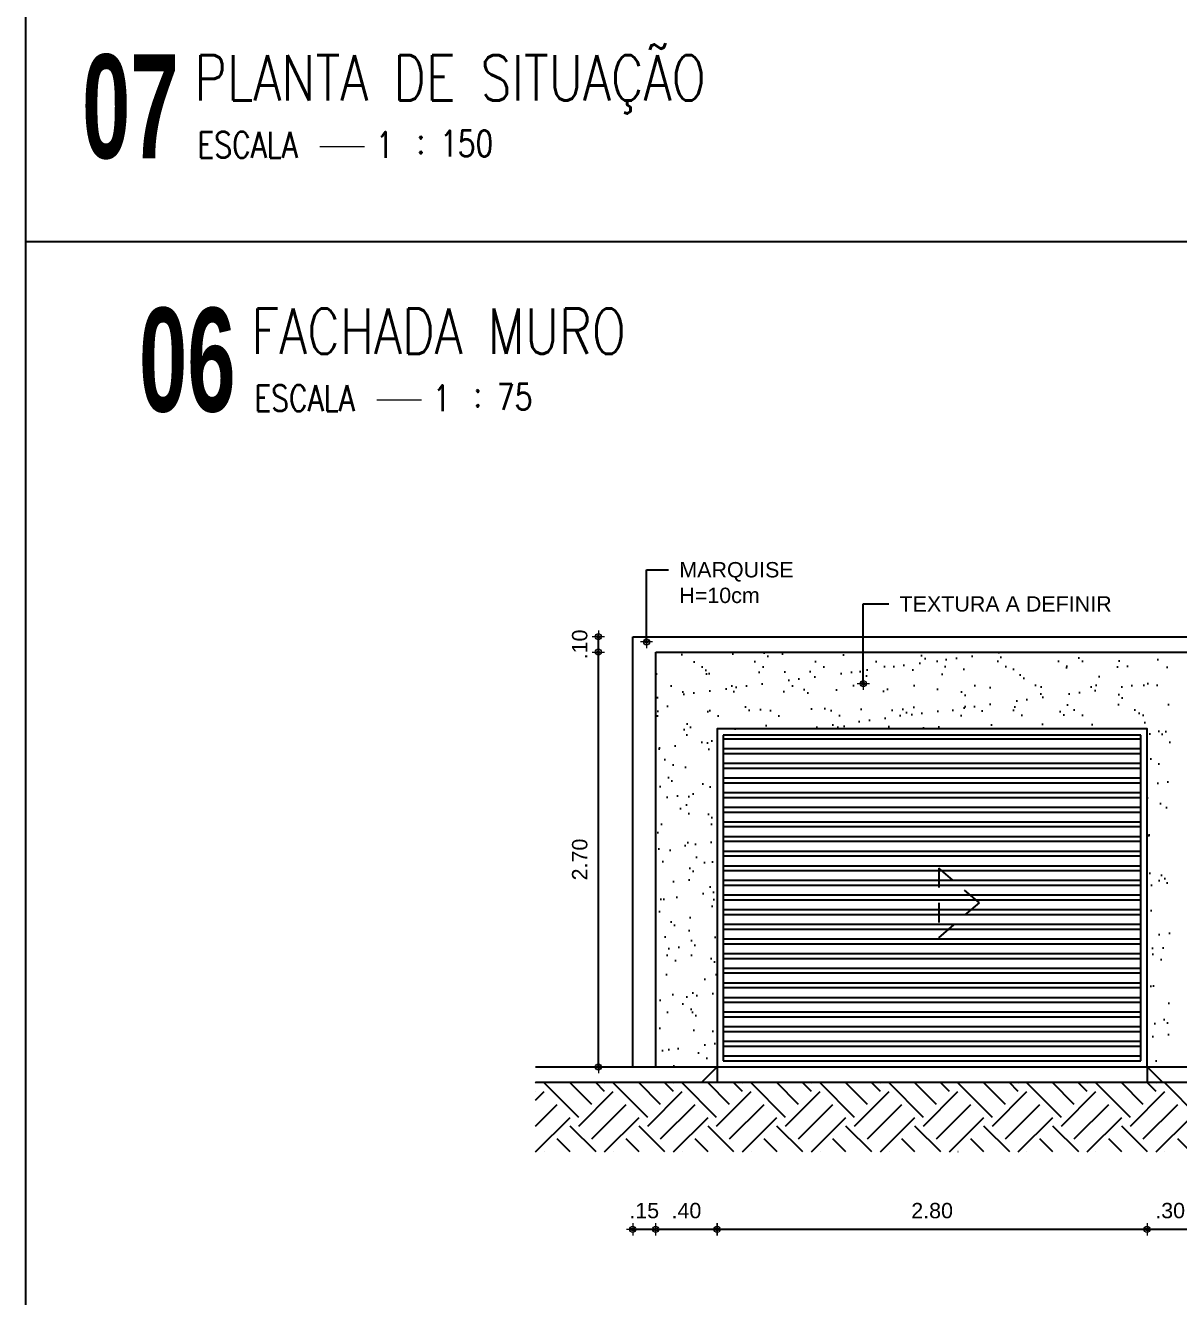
# Model space of a CAD drawing. Header units: millimetres. Extents: x 3724 to 8454, y 143 to 322.
# Drawn here: x 3756.6 to 3764.11, y 165.38 to 173.65 of the extents above; entities that cross this region are included whole.
import ezdxf
from ezdxf.enums import TextEntityAlignment as Align

# ---------------------------------------------------------------- set-up
doc = ezdxf.new("R2010")
doc.units = ezdxf.units.MM
doc.header["$LTSCALE"] = 20
doc.linetypes.add('HIDDEN', pattern=[9.524999999999999, 6.349999999999999, -3.174999999999999])
for name, color, linetype in [('0-COTAS', 8, 'Continuous'), ('A-PEN-B', 5, 'Continuous'), ('A-PEN-G', 3, 'Continuous'), ('A-PEN-R', 1, 'Continuous'), ('E-TXT-G', 3, 'Continuous'), ('E-TXT-Y', 2, 'Continuous'), ('P2', 1, 'Continuous'), ('TEXTURA', 9, 'Continuous')]:
    doc.layers.add(name, color=color, linetype=linetype)
doc.layers.add('COTAS', color=53, linetype='Continuous', lineweight=9)
doc.layers.add('E-TXT-W', color=7, linetype='Continuous', lineweight=20)
doc.styles.add('CARIMBO_DADOS', font='arial.ttf', dxfattribs={"height": 0.1})
doc.styles.add('REG140', font='romans.shx', dxfattribs={"width": 0.8, "height": 0.35})
doc.styles.add('REG80', font='romans.shx', dxfattribs={"width": 0.8, "height": 0.1})
doc.styles.add('SANSSERIF2', font='sanssb__.ttf', dxfattribs={"width": 0.8})
doc.styles.get("Standard").update_dxf_attribs({"font": 'ARIALUNI.TTF', "height": 0.3})
doc.dimstyles.new('COTAS_EXTERNAS', dxfattribs={"dimtxt": 0.1, "dimasz": 0.01, "dimexe": 0, "dimexo": 0, "dimgap": 0.07, "dimtad": 1, "dimzin": 5, "dimdsep": 46, "dimtxsty": 'CARIMBO_DADOS', "dimblk1": 'CIRCULOS', "dimblk2": 'CIRCULOS', "dimsah": 1, "dimcen": 0, "dimse1": 1, "dimse2": 1, "dimclrd": 8, "dimclre": 8, "dimclrt": 230, "dimadec": 0, "dimazin": 0, "dimtfac": 100, "dimtix": 1, "dimtmove": 2, "dimatfit": 3, "dimldrblk": 'CIRCULOS', "dimfxl": 1, "dimtolj": 1, "dimtzin": 5, "dimarcsym": 0})
doc.dimstyles.get("Standard").update_dxf_attribs({"dimtxt": 0.18, "dimasz": 0.18, "dimexe": 0.18, "dimexo": 0.0625, "dimgap": 0.09, "dimtad": 0, "dimtih": 1, "dimtoh": 1, "dimdec": 4, "dimzin": 0, "dimdsep": 46, "dimtxsty": 'Standard', "dimcen": 0.09, "dimadec": 0, "dimazin": 0, "dimtfac": 1, "dimtdec": 4, "dimtofl": 0, "dimtmove": 0, "dimatfit": 3, "dimfxl": 1, "dimtolj": 1, "dimtzin": 0, "dimarcsym": 0})

# ---------------------------------------------------------------- blocks, each defined once
blk = doc.blocks.new('IND_DES')
at = {"layer": 'E-TXT-W'}
blk.add_line((0.026918742452807, -0.2427656959243833), (0.1983660587259663, -0.2427656959243833), dxfattribs=at)
at = {"layer": 'E-TXT-G', "style": 'REG80', "width": 0.8}
for s, p in [('ESCALA', (-0.4462717795387974, -0.2864363435289476)), ('1', (0.2425575839921805, -0.2864363435289476)), (':', (0.3987914186079706, -0.2706450809588361))]:
    blk.add_text(s, height=0.1, dxfattribs=at).set_placement(p)
blk.add_attdef('ESCALA', (0.4897224567261774, -0.2812346871019269), '', height=0.1, dxfattribs=at)
at = {"layer": 'E-TXT-W', "style": 'SANSSERIF2', "width": 0.6}
blk.add_attdef('00', text='', height=0.4, dxfattribs=at).set_placement((-0.7082919628174978, -0.2880972761437874), align=Align.CENTER)
at = {"layer": 'E-TXT-Y', "style": 'REG140', "width": 0.8}
for tag, p in [('PROJETO', (-0.4563201972910421, 0.1829284647775342)), ('DESENHO', (-0.4582074107559393, -0.0658396212946411))]:
    blk.add_attdef(tag, p, '', height=0.175, dxfattribs=at)
blk = doc.blocks.new('CIRCULOS')
at = {"layer": 'COTAS'}
for p, q in [((-4.000000000000342, 0), (4.000000000000342, 0)), ((0, 4.000000000000342), (0, -4.000000000000342))]:
    blk.add_line(p, q, dxfattribs=at)
for radius in [1.999999999999431, 1]:
    blk.add_circle((0, 0), radius, dxfattribs=at)
blk = doc.blocks.new('*D655')
at = {"layer": '0-COTAS', "color": 8, "lineweight": -2, "ltscale": 0.05}
blk.add_line((3760.334984007925, 166.883081879372), (3760.334984007925, 169.5630818793721), dxfattribs=at)
at = {"layer": 'Defpoints', "color": 0, "ltscale": 0.05}
for p in [(3760.334984007925, 169.5730818793721), (3760.708447277157, 169.5730818793721), (3760.708447277156, 166.8730818793721)]:
    blk.add_point(p, dxfattribs=at)
at = {"layer": '0-COTAS', "color": 8, "lineweight": -2, "ltscale": 0.05, "xscale": 0.01, "yscale": 0.01, "zscale": 0.01}
for p, rotation in [((3760.334984007925, 169.5730818793721), 90), ((3760.334984007925, 166.8730818793721), 270)]:
    blk.add_blockref('CIRCULOS', p, dxfattribs=dict(at, rotation=rotation))
at = {"layer": '0-COTAS', "color": 230, "ltscale": 0.05, "insert": (3760.213926709152, 168.2230818793727), "char_height": 0.1, "attachment_point": 5, "rotation": 90, "style": 'CARIMBO_DADOS'}
blk.add_mtext('\\A1;2.70', dxfattribs=at)
blk = doc.blocks.new('*D656')
at = {"layer": '0-COTAS', "color": 8, "lineweight": -2, "ltscale": 0.05}
for p, q in [((3760.334984007925, 169.6830818793721), (3760.334984007925, 169.6930818793722)), ((3760.334984007925, 169.5730818793721), (3760.334984007925, 169.6730818793721)), ((3760.334984007925, 169.5630818793721), (3760.334984007925, 169.5530818793721))]:
    blk.add_line(p, q, dxfattribs=at)
at = {"layer": 'Defpoints', "color": 0, "ltscale": 0.05}
for p in [(3760.334984007925, 169.6730818793721), (3760.558447277157, 169.6730818793721), (3760.708447277157, 169.5730818793721)]:
    blk.add_point(p, dxfattribs=at)
at = {"layer": '0-COTAS', "color": 8, "lineweight": -2, "ltscale": 0.05, "xscale": 0.01, "yscale": 0.01, "zscale": 0.01}
for p, rotation in [((3760.334984007925, 169.6730818793721), 270), ((3760.334984007925, 169.5730818793721), 90)]:
    blk.add_blockref('CIRCULOS', p, dxfattribs=dict(at, rotation=rotation))
at = {"layer": '0-COTAS', "color": 230, "ltscale": 0.05, "insert": (3760.213926709152, 169.6230818793727), "char_height": 0.1, "attachment_point": 5, "rotation": 90, "style": 'CARIMBO_DADOS'}
blk.add_mtext('\\A1;.10', dxfattribs=at)
blk = doc.blocks.new('*D662')
at = {"layer": '0-COTAS', "color": 8, "lineweight": -2, "ltscale": 0.05}
for p, q in [((3760.548447277157, 165.8162019651979), (3760.538447277157, 165.8162019651979)), ((3760.558447277157, 165.8162019651979), (3760.708447277156, 165.8162019651979)), ((3760.718447277156, 165.8162019651979), (3760.728447277156, 165.8162019651979))]:
    blk.add_line(p, q, dxfattribs=at)
at = {"layer": 'Defpoints', "color": 0, "ltscale": 0.05}
for p in [(3760.558447277157, 166.8730818793721), (3760.708447277156, 166.8730818793721), (3760.708447277156, 165.8162019651979)]:
    blk.add_point(p, dxfattribs=at)
at = {"layer": '0-COTAS', "color": 8, "lineweight": -2, "ltscale": 0.05, "xscale": 0.01, "yscale": 0.01, "zscale": 0.01}
blk.add_blockref('CIRCULOS', (3760.558447277157, 165.8162019651979), dxfattribs=at)
at = {"layer": '0-COTAS', "color": 8, "lineweight": -2, "ltscale": 0.05, "xscale": 0.01, "yscale": 0.01, "zscale": 0.01, "rotation": 180}
blk.add_blockref('CIRCULOS', (3760.708447277156, 165.8162019651979), dxfattribs=at)
at = {"layer": '0-COTAS', "color": 230, "ltscale": 0.05, "insert": (3760.633447277156, 165.9372592639701), "char_height": 0.1, "attachment_point": 5, "style": 'CARIMBO_DADOS'}
blk.add_mtext('\\A1;.15', dxfattribs=at)
blk = doc.blocks.new('*D663')
at = {"layer": '0-COTAS', "color": 8, "lineweight": -2, "ltscale": 0.05}
blk.add_line((3760.718447277156, 165.8162019651979), (3761.098447277142, 165.8162019651979), dxfattribs=at)
at = {"layer": 'Defpoints', "color": 0, "ltscale": 0.05}
for p in [(3760.708447277156, 166.8730818793721), (3761.108447277142, 166.8730818793721), (3761.108447277142, 165.8162019651979)]:
    blk.add_point(p, dxfattribs=at)
at = {"layer": '0-COTAS', "color": 8, "lineweight": -2, "ltscale": 0.05, "xscale": 0.01, "yscale": 0.01, "zscale": 0.01, "rotation": 180}
blk.add_blockref('CIRCULOS', (3760.708447277156, 165.8162019651979), dxfattribs=at)
at = {"layer": '0-COTAS', "color": 8, "lineweight": -2, "ltscale": 0.05, "xscale": 0.01, "yscale": 0.01, "zscale": 0.01}
blk.add_blockref('CIRCULOS', (3761.108447277142, 165.8162019651979), dxfattribs=at)
at = {"layer": '0-COTAS', "color": 230, "ltscale": 0.05, "insert": (3760.908447277149, 165.9372592639701), "char_height": 0.1, "attachment_point": 5, "style": 'CARIMBO_DADOS'}
blk.add_mtext('\\A1;.40', dxfattribs=at)
blk = doc.blocks.new('*D664')
at = {"layer": '0-COTAS', "color": 8, "lineweight": -2, "ltscale": 0.05}
blk.add_line((3761.118447277142, 165.816201965198), (3763.898447277143, 165.816201965198), dxfattribs=at)
at = {"layer": 'Defpoints', "color": 0, "ltscale": 0.05}
for p in [(3761.108447277142, 166.8730818793722), (3763.908447277143, 166.8730818793722), (3763.908447277143, 165.816201965198)]:
    blk.add_point(p, dxfattribs=at)
at = {"layer": '0-COTAS', "color": 8, "lineweight": -2, "ltscale": 0.05, "xscale": 0.01, "yscale": 0.01, "zscale": 0.01, "rotation": 180}
blk.add_blockref('CIRCULOS', (3761.108447277142, 165.816201965198), dxfattribs=at)
at = {"layer": '0-COTAS', "color": 8, "lineweight": -2, "ltscale": 0.05, "xscale": 0.01, "yscale": 0.01, "zscale": 0.01}
blk.add_blockref('CIRCULOS', (3763.908447277143, 165.816201965198), dxfattribs=at)
at = {"layer": '0-COTAS', "color": 230, "ltscale": 0.05, "insert": (3762.508447277142, 165.9372592639701), "char_height": 0.1, "attachment_point": 5, "style": 'CARIMBO_DADOS'}
blk.add_mtext('\\A1;2.80', dxfattribs=at)
blk = doc.blocks.new('*D665')
at = {"layer": '0-COTAS', "color": 8, "lineweight": -2, "ltscale": 0.05}
for p, q in [((3763.898447277143, 165.8162019651979), (3763.888447277143, 165.8162019651979)), ((3763.908447277143, 165.8162019651979), (3764.208447277209, 165.8162019651979)), ((3764.218447277209, 165.8162019651979), (3764.228447277208, 165.8162019651979))]:
    blk.add_line(p, q, dxfattribs=at)
at = {"layer": 'Defpoints', "color": 0, "ltscale": 0.05}
for p in [(3763.908447277143, 166.8730818793722), (3764.208447277209, 166.8730818793715), (3764.208447277209, 165.8162019651979)]:
    blk.add_point(p, dxfattribs=at)
at = {"layer": '0-COTAS', "color": 8, "lineweight": -2, "ltscale": 0.05, "xscale": 0.01, "yscale": 0.01, "zscale": 0.01}
blk.add_blockref('CIRCULOS', (3763.908447277143, 165.8162019651979), dxfattribs=at)
at = {"layer": '0-COTAS', "color": 8, "lineweight": -2, "ltscale": 0.05, "xscale": 0.01, "yscale": 0.01, "zscale": 0.01, "rotation": 180}
blk.add_blockref('CIRCULOS', (3764.208447277209, 165.8162019651979), dxfattribs=at)
at = {"layer": '0-COTAS', "color": 230, "ltscale": 0.05, "insert": (3764.058447277176, 165.9372933703821), "char_height": 0.1, "attachment_point": 5, "style": 'CARIMBO_DADOS'}
blk.add_mtext('\\A1;.30', dxfattribs=at)

msp = doc.modelspace()

# ---------------------------------------------------------------- hatches: boundary and pattern name
at = {"layer": '0-COTAS', "ltscale": 0.05}
h = msp.add_hatch(dxfattribs=at)
h.set_pattern_fill('ANSI32', color=8, scale=0.01, angle=135, style=0)
h.set_pattern_definition([(180, (3761.148447277144, 166.913081879372), (-6.938893903907228e-18, -0.09525), []), (180, (3761.116697263429, 166.9448318930861), (-6.938893903907228e-18, -0.09525), [])])
h.paths.add_polyline_path([(3761.148447277143, 169.033081879372), (3761.148447277143, 166.913081879372), (3763.868447277142, 166.913081879372), (3763.868447277142, 169.033081879372)])
h = msp.add_hatch(dxfattribs=at)
h.set_pattern_fill('EARTH', color=8, scale=0.05, angle=45, style=0)
h.set_pattern_definition([(45, (3759.926271835729, 166.3195903001333), (2.775557561562891e-17, 0.4490128060534577), [0.3175, -0.3175]), (45, (3759.842081934595, 166.4037802012683), (2.775557561562891e-17, 0.4490128060534577), [0.3175, -0.3175]), (45, (3759.757892033459, 166.4879701024033), (2.775557561562891e-17, 0.4490128060534577), [0.3175, -0.3175]), (135, (3759.757892033459, 166.54409670316), (-0.4490128060534577, 2.775557561562891e-17), [0.3175, -0.3175]), (135, (3759.842081934595, 166.628286604295), (-0.4490128060534577, 2.775557561562891e-17), [0.3175, -0.3175]), (135, (3759.926271835729, 166.71247650543), (-0.4490128060534577, 2.775557561562891e-17), [0.3175, -0.3175])])
h.paths.add_polyline_path([(3759.926271835729, 166.7730818793721), (3759.926271835729, 166.3195903001333), (3768.356157813916, 166.3195903001333), (3768.356157813916, 166.773081879372)])
at = {"layer": 'TEXTURA', "ltscale": 0.05}
h = msp.add_hatch(dxfattribs=at)
h.set_pattern_fill('AR-SAND', color=256, scale=0.005, style=0)
h.set_pattern_definition([(37.50000000000001, (-609.7189440314223, 17.42091103745585), (-0.008000156479920228, 0.2447066186646712), [0, -0.19304, 0, -0.2159, 0, -0.206375]), (7.499999999999999, (-609.7189440314223, 17.42091103745585), (0.2247616415690013, 0.3584125502841771), [0, -0.10414, 0, -0.17399, 0, -0.06667500000000001]), (327.5, (-609.8751540314223, 17.42091103745585), (0.395496185120729, 0.000718592339272881), [0, -0.0635, 0, -0.2286, 0, -0.29845]), (317.5, (-609.8751540314223, 17.42091103745585), (0.3817782262361486, 0.1114646616286081), [0, -0.03175, 0, -0.14986, 0, -0.17145])])
h.paths.add_polyline_path([(3760.708447277156, 169.573081879372), (3764.058447277156, 169.5730818793721), (3764.058447277156, 166.8730818793721), (3763.908447277143, 166.8730818793721), (3763.908447277143, 169.073081879372), (3761.108447277142, 169.073081879372), (3761.108447277142, 166.8730818793722), (3760.708447277156, 166.8730818793721)])

# ---------------------------------------------------------------- linework, layer by layer
at = {"layer": '0-COTAS', "color": 6, "ltscale": 0.05}
for p, q in [((3763.868447277142, 169.033081879372), (3761.148447277143, 169.033081879372)), ((3761.148447277143, 169.033081879372), (3761.148447277143, 166.913081879372)), ((3763.868447277142, 166.913081879372), (3763.868447277142, 169.033081879372)), ((3761.148447277143, 166.913081879372), (3763.868447277142, 166.913081879372))]:
    msp.add_line(p, q, dxfattribs=at)
at = {"layer": '0-COTAS', "color": 1, "ltscale": 0.05}
for p, q in [((3759.926271835729, 166.8730818793721), (3768.356157813916, 166.8730818793721)), ((3761.108447277142, 166.8730818793722), (3761.008447277142, 166.7730818793721)), ((3761.108447277142, 166.8730818793721), (3761.108447277142, 166.7730818793721)), ((3763.908447277143, 166.8730818793721), (3763.908447277143, 166.7730818793721)), ((3763.908447277143, 166.8730818793722), (3764.008447277142, 166.7730818793721)), ((3759.926271835729, 166.7730818793721), (3768.356157813916, 166.773081879372))]:
    msp.add_line(p, q, dxfattribs=at)
at = {"layer": '0-COTAS', "color": 6, "ltscale": 0.05}
msp.add_lwpolyline([(3761.108447277142, 166.8730818793721), (3763.908447277143, 166.8730818793721), (3763.908447277143, 169.073081879372), (3761.108447277142, 169.073081879372)], close=True, dxfattribs=at)
at = {"layer": 'A-PEN-G'}
for p, q in [((3760.558447277157, 166.8730818793721), (3760.558447277157, 169.6730818793721)), ((3760.558447277157, 169.6730818793721), (3765.358447277156, 169.673081879372)), ((3760.708447277156, 166.8730818793721), (3760.708447277157, 169.5730818793721)), ((3760.708447277157, 169.5730818793721), (3765.208447277157, 169.5730818793721))]:
    msp.add_line(p, q, dxfattribs=at)
at = {"layer": 'A-PEN-G', "color": 8, "linetype": 'HIDDEN', "ltscale": 0.001}
msp.add_lwpolyline([(3762.552616330984, 168.167813778186), (3762.552616330984, 167.7142800748129), (3762.816012636134, 167.941046926499), (3762.552616330984, 168.167813778186)], dxfattribs=at)
at = {"layer": 'P2'}
for p, q in [((3756.603810692343, 186.5050783950457), (3756.603810692342, 143.4550783950457)), ((3756.603810692343, 172.2463132988468), (3773.250627700919, 172.2463132988468))]:
    msp.add_line(p, q, dxfattribs=at)

# ---------------------------------------------------------------- block references
ref = msp.add_blockref('IND_DES', (3758.476701649263, 173.2746737203615), dxfattribs=dict(xscale=1.687496000000465, yscale=1.68749600000001, zscale=1.68749600000001))
ref.add_attrib('00', '07', dxfattribs={"layer": 'E-TXT-W', "height": 0.674998, "style": 'SANSSERIF2', "width": 0.6}).set_placement((3757.287243649264, 172.7885107203616), align=Align.CENTER)
ref.add_attrib('DESENHO', 'PLANTA DE SITUAÇÃO', (3757.703478649264, 173.1635697203616), dxfattribs={"layer": 'E-TXT-Y', "height": 0.295312, "style": 'REG140', "width": 0.8})
ref.add_attrib('ESCALA', '150', (3759.303106649264, 172.8000907203615), dxfattribs={"layer": 'E-TXT-G', "height": 0.16875, "style": 'REG80', "width": 0.8})
ref = msp.add_blockref('IND_DES', (3758.847467969429, 171.6255714913212), dxfattribs=dict(xscale=1.687496000000465, yscale=1.68749600000001, zscale=1.68749600000001))
ref.add_attrib('00', '06', dxfattribs={"layer": 'E-TXT-W', "height": 0.674998, "style": 'SANSSERIF2', "width": 0.6}).set_placement((3757.65800996943, 171.1394084913213), align=Align.CENTER)
ref.add_attrib('DESENHO', 'FACHADA MURO', (3758.074244969431, 171.5144674913213), dxfattribs={"layer": 'E-TXT-Y', "height": 0.295312, "style": 'REG140', "width": 0.8})
ref.add_attrib('ESCALA', '75', (3759.673872969431, 171.1509884913213), dxfattribs={"layer": 'E-TXT-G', "height": 0.16875, "style": 'REG80', "width": 0.8})

# ---------------------------------------------------------------- texts
at = {"layer": 'A-PEN-B', "color": 230, "ltscale": 0.05, "insert": (3762.296243737992, 169.9373011994136), "char_height": 0.1, "attachment_point": 1, "style": 'CARIMBO_DADOS'}
msp.add_mtext('TEXTURA A DEFINIR', dxfattribs=at)
at = {"layer": 'A-PEN-R', "color": 230, "insert": (3760.862022462765, 170.1595532045487), "char_height": 0.1, "width": 1.746205723575713, "attachment_point": 1, "style": 'CARIMBO_DADOS'}
msp.add_mtext('MARQUISE\\PH=10cm', dxfattribs=at)

# ---------------------------------------------------------------- dimensions: what is measured, and where the dimension line sits
at = {"layer": '0-COTAS', "ltscale": 0.05}
for base, p1, p2, picture, middle in [((3760.334984007925, 169.6730818793721), (3760.708447277157, 169.5730818793721), (3760.558447277157, 169.6730818793721), '*D656', (3760.213926709152, 169.6230818793727)), ((3760.334984007925, 169.5730818793721), (3760.708447277156, 166.8730818793721), (3760.708447277157, 169.5730818793721), '*D655', (3760.213926709152, 168.2230818793727))]:
    dim = msp.add_linear_dim(base=base, p1=p1, p2=p2, angle=90, dimstyle='Standard', override={"dimtxt": 0.1, "dimasz": 0.01, "dimexe": 0, "dimexo": 0, "dimgap": 0.07, "dimtad": 1, "dimtih": 0, "dimtoh": 0, "dimdec": 2, "dimzin": 5, "dimtxsty": 'CARIMBO_DADOS', "dimblk1": 'CIRCULOS', "dimblk2": 'CIRCULOS', "dimsah": 1, "dimcen": 0, "dimse1": 1, "dimse2": 1, "dimclrd": 8, "dimclre": 8, "dimclrt": 230, "dimtfac": 100, "dimtdec": 2, "dimtix": 1, "dimtofl": 1, "dimtmove": 2, "dimldrblk": 'CIRCULOS', "dimtzin": 5}, dxfattribs=at)
    dim.commit()
    dim.dimension.update_dxf_attribs({"geometry": picture, "text_midpoint": middle})
for base, p1, p2, picture, middle in [((3760.708447277156, 165.8162019651979), (3760.558447277157, 166.8730818793721), (3760.708447277156, 166.8730818793721), '*D662', (3760.633447277156, 165.9372592639701)), ((3761.108447277142, 165.8162019651979), (3760.708447277156, 166.8730818793721), (3761.108447277142, 166.8730818793721), '*D663', (3760.908447277149, 165.9372592639701)), ((3763.908447277143, 165.816201965198), (3761.108447277142, 166.8730818793722), (3763.908447277143, 166.8730818793722), '*D664', (3762.508447277142, 165.9372592639701)), ((3764.208447277209, 165.8162019651979), (3763.908447277143, 166.8730818793722), (3764.208447277209, 166.8730818793715), '*D665', (3764.058447277176, 165.9372933703821))]:
    dim = msp.add_linear_dim(base=base, p1=p1, p2=p2, dimstyle='Standard', override={"dimtxt": 0.1, "dimasz": 0.01, "dimexe": 0, "dimexo": 0, "dimgap": 0.07, "dimtad": 1, "dimtih": 0, "dimtoh": 0, "dimdec": 2, "dimzin": 5, "dimtxsty": 'CARIMBO_DADOS', "dimblk1": 'CIRCULOS', "dimblk2": 'CIRCULOS', "dimsah": 1, "dimcen": 0, "dimse1": 1, "dimse2": 1, "dimclrd": 8, "dimclre": 8, "dimclrt": 230, "dimtfac": 100, "dimtdec": 2, "dimtix": 1, "dimtofl": 1, "dimtmove": 2, "dimldrblk": 'CIRCULOS', "dimtzin": 5}, dxfattribs=at)
    dim.commit()
    dim.dimension.update_dxf_attribs({"geometry": picture, "text_midpoint": middle})

# ---------------------------------------------------------------- leaders
at = {"layer": 'A-PEN-B', "ltscale": 0.05, "annotation_type": 0, "has_hookline": 1, "hookline_direction": 0, "text_width": 1.376534788540246}
msp.add_leader([(3762.059675833057, 169.3674038894781), (3762.059675833057, 169.8873011994136), (3762.226243737992, 169.8873011994136)], dimstyle='Standard', override={"dimtxt": 0.1, "dimasz": 0.01, "dimexe": 0, "dimexo": 0, "dimgap": 0.07, "dimtad": 0, "dimtih": 0, "dimtoh": 0, "dimdec": 2, "dimzin": 5, "dimtxsty": 'CARIMBO_DADOS', "dimcen": 0, "dimse1": 1, "dimse2": 1, "dimclrd": 8, "dimclre": 8, "dimclrt": 230, "dimtfac": 100, "dimtdec": 2, "dimtix": 1, "dimtofl": 1, "dimtmove": 2, "dimldrblk": 'CIRCULOS', "dimtzin": 5}, dxfattribs=at)
at = {"layer": 'A-PEN-R', "annotation_type": 0, "has_hookline": 1, "hookline_direction": 0, "text_width": 0.7272851296043658}
msp.add_leader([(3760.64848394312, 169.6399928975658), (3760.64848394312, 170.1095532045486), (3760.792022462765, 170.1095532045487)], dimstyle='COTAS_EXTERNAS', override={"dimgap": 0.07, "dimtad": 0, "dimfxl": 0, "dimfxlon": 1, "dimarcsym": 1}, dxfattribs=at)

doc.saveas('drawing.dxf')
